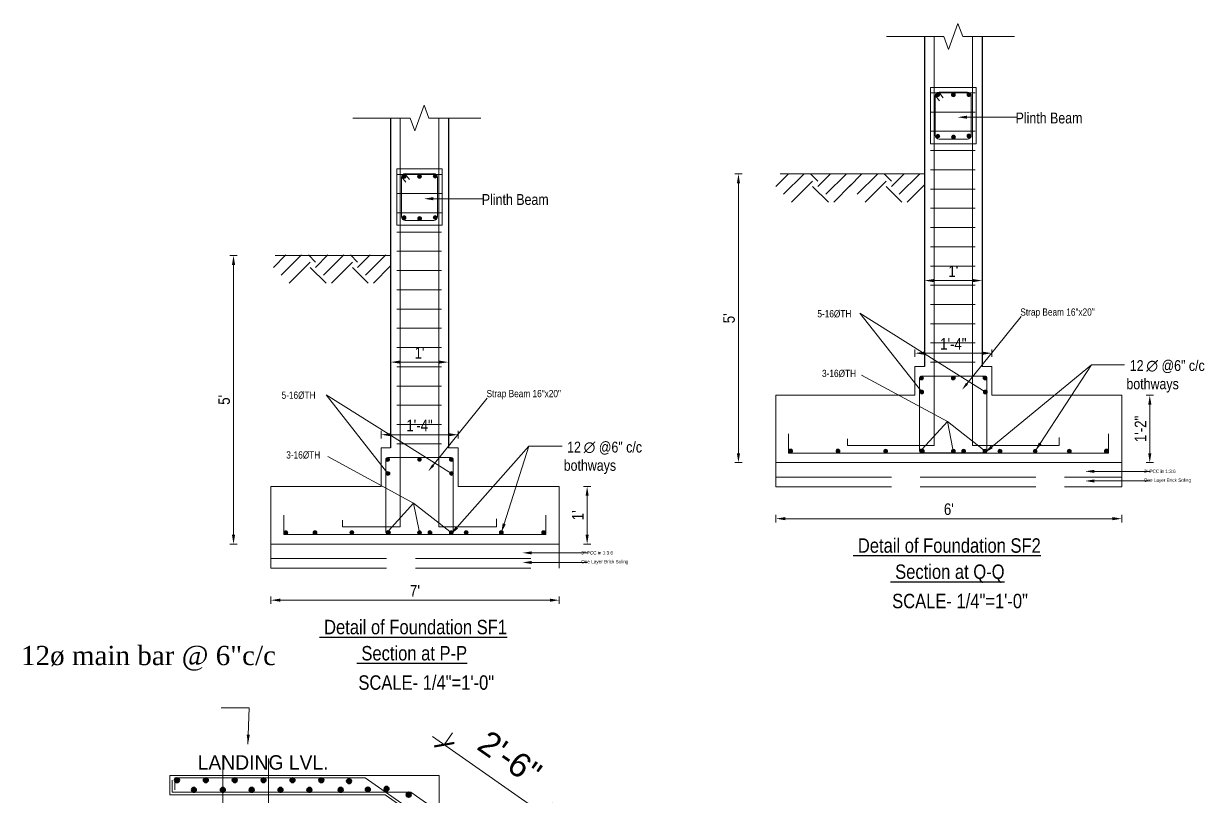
# Model space of a CAD drawing. Header units: inches. Extents: x -10117506 to -5032697, y -6529230 to -3254494.
# Drawn here: x -5040801.7 to -5040310.9, y -3261051.6 to -3260730.4 of the extents above; entities that cross this region are included whole.
import ezdxf
from ezdxf.enums import TextEntityAlignment as Align

# ---------------------------------------------------------------- set-up
doc = ezdxf.new("R2010")
doc.units = ezdxf.units.IN
doc.header["$LTSCALE"] = 2
doc.header["$MEASUREMENT"] = 0
doc.header["$PDMODE"] = 34
doc.linetypes.add('ACAD_ISO02W100', pattern=[15, 12, -3])
doc.layers.get('0').update_dxf_attribs({"linetype": 'CONTINUOUS'})
doc.layers.get('DEFPOINTS').update_dxf_attribs({"color": 141, "linetype": 'CONTINUOUS'})
for name, color, linetype, lineweight in [('BEAM LINE', 4, 'CONTINUOUS', 9), ('break line', 1, 'CONTINUOUS', 15), ('D-DIM', 5, 'CONTINUOUS', 18), ('dimension', 160, 'CONTINUOUS', 15), ('DIMSTR', 5, 'CONTINUOUS', 13), ('HATCH', 60, 'ACAD_ISO02W100', 13), ('MAINREINF', 1, 'CONTINUOUS', 18), ('RCC LINE', 200, 'CONTINUOUS', 18), ('rebAar', 3, 'CONTINUOUS', 20), ('rebar', 140, 'CONTINUOUS', 13), ('stair', 132, 'CONTINUOUS', 13), ('STIRRUPS', 14, 'CONTINUOUS', 18), ('TEX', 210, 'CONTINUOUS', 25), ('TEXT', 181, 'CONTINUOUS', 25), ('WALL SEC', 2, 'CONTINUOUS', 35)]:
    doc.layers.add(name, color=color, linetype=linetype, lineweight=lineweight)
doc.layers.add('column', color=4, linetype='CONTINUOUS')
doc.styles.add('bimal', font='arial.ttf')
doc.styles.add('Lettring Text', font='arial.ttf')
doc.styles.add('NIR', font='COPRGTL.TTF')
doc.styles.get("Standard").update_dxf_attribs({"font": 'ARIALN.TTF'})
doc.styles.add('TIMES', font='times.ttf')
doc.dimstyles.new('1_96', dxfattribs={"dimtxt": 5, "dimasz": 3, "dimexe": 3, "dimexo": 3, "dimgap": 3, "dimtad": 1, "dimdec": 0, "dimzin": 0, "dimdsep": 46, "dimlunit": 4, "dimtxsty": 'bimal', "dimblk": 'ARCHTICK', "dimcen": 2, "dimdle": 3, "dimclrd": 3, "dimclre": 1, "dimclrt": 4, "dimadec": 0, "dimazin": 0, "dimtfac": 1, "dimtdec": 0, "dimtix": 1, "dimtofl": 0, "dimtmove": 0, "dimatfit": 3, "dimldrblk": 'ARCHTICK', "dimfxl": 1, "dimtolj": 1, "dimtzin": 0, "dimlwd": 0, "dimlwe": 9, "dimarcsym": 0})
doc.dimstyles.new('Copy of Standard', dxfattribs={"dimtxt": 6, "dimasz": 2.875, "dimexe": 2, "dimexo": 4, "dimgap": 2, "dimtad": 1, "dimdec": 0, "dimrnd": 1, "dimzin": 0, "dimdsep": 46, "dimlunit": 4, "dimtxsty": 'Lettring Text', "dimcen": 0.1, "dimclrd": 7, "dimclre": 7, "dimclrt": 7, "dimazin": 0, "dimtfac": 0.645, "dimtdec": 0, "dimtmove": 1, "dimatfit": 0, "dimfxl": 3, "dimfxlon": 1, "dimtfillclr": 256, "dimtolj": 1, "dimtzin": 0, "dimlwd": -1, "dimlwe": -1, "dimarcsym": 2})

# ---------------------------------------------------------------- blocks, each defined once
blk = doc.blocks.new('_ArchTick')
at = {"color": 0, "linetype": 'ByBlock', "const_width": 0.15}
blk.add_lwpolyline([(-0.5, -0.5), (0.5, 0.5)], dxfattribs=at)
blk = doc.blocks.new('*D251')
at = {"layer": 'DEFPOINTS', "color": 0, "linetype": 'Continuous', "transparency": 16777216}
for p in [(121535.38, -24342.99), (121615.38, -24398.99), (121609.4, -24407.53)]:
    blk.add_point(p, dxfattribs=at)
at = {"layer": 'WALL SEC', "color": 3, "linetype": 'Continuous', "lineweight": 0, "transparency": 16777216}
blk.add_line((121526.94, -24349.81), (121611.85, -24409.25), dxfattribs=at)
at = {"layer": 'WALL SEC', "color": 1, "linetype": 'Continuous', "lineweight": 9, "transparency": 16777216}
for p, q in [((121529.4, -24351.53), (121527.68, -24353.99)), ((121609.4, -24407.53), (121607.68, -24409.99))]:
    blk.add_line(p, q, dxfattribs=at)
at = {"layer": 'WALL SEC', "color": 3, "linetype": 'Continuous', "lineweight": 0, "transparency": 16777216, "xscale": 3, "yscale": 3, "zscale": 3}
for p, rotation in [((121529.4, -24351.53), 145.0079798014371), ((121609.4, -24407.53), 325.0079798014372)]:
    blk.add_blockref('_ArchTick', p, dxfattribs=dict(at, rotation=rotation))
at = {"layer": 'WALL SEC', "color": 4, "linetype": 'Continuous', "lineweight": 25, "transparency": 16777216, "insert": (121582.85, -24382.18), "char_height": 5, "attachment_point": 5, "rotation": 325.008, "style": 'bimal'}
blk.add_mtext('\\A1;7\'-5"', dxfattribs=at)
blk = doc.blocks.new('*D255')
at = {"layer": 'DEFPOINTS', "color": 0, "linetype": 'Continuous', "transparency": 16777216}
for p in [(121547.67, -24332.6), (121540.75, -24342.49), (121561.59, -24357.08)]:
    blk.add_point(p, dxfattribs=at)
at = {"layer": 'WALL SEC', "color": 3, "linetype": 'Continuous', "lineweight": 0, "transparency": 16777216}
blk.add_line((121570.97, -24348.91), (121545.21, -24330.88), dxfattribs=at)
at = {"layer": 'WALL SEC', "color": 1, "linetype": 'Continuous', "lineweight": 9, "transparency": 16777216}
for p, q in [((121547.67, -24332.6), (121549.39, -24330.14)), ((121568.51, -24347.19), (121570.23, -24344.73))]:
    blk.add_line(p, q, dxfattribs=at)
at = {"layer": 'WALL SEC', "color": 3, "linetype": 'Continuous', "lineweight": 0, "transparency": 16777216, "xscale": 3, "yscale": 3, "zscale": 3}
for p, rotation in [((121547.67, -24332.6), 145.0079798016455), ((121568.51, -24347.19), 325.0079798016455)]:
    blk.add_blockref('_ArchTick', p, dxfattribs=dict(at, rotation=rotation))
at = {"layer": 'WALL SEC', "color": 4, "linetype": 'Continuous', "lineweight": 25, "transparency": 16777216, "insert": (121561.28, -24335.35), "char_height": 5, "attachment_point": 5, "rotation": 325.008, "style": 'bimal'}
blk.add_mtext('\\A1;2\'-6"', dxfattribs=at)
blk = doc.blocks.new('UIGI')
at = {"layer": 'MAINREINF'}
h = blk.add_hatch(color=256, dxfattribs=at)
h.dxf.hatch_style = 1
h.paths.add_polyline_path([(80460.13, -2664.63, 1), (80459.33, -2664.63, 1)])
h = blk.add_hatch(color=256, dxfattribs=at)
h.dxf.hatch_style = 1
h.paths.add_polyline_path([(80469.95, -2664.63, 1), (80469.15, -2664.63, 1)])
h = blk.add_hatch(color=256, dxfattribs=at)
h.dxf.hatch_style = 1
h.paths.add_polyline_path([(80479.87, -2664.65, 1), (80479.07, -2664.65, 1)])
h = blk.add_hatch(color=256, dxfattribs=at)
h.dxf.hatch_style = 1
h.paths.add_polyline_path([(80487.48, -2664.65, 1), (80486.68, -2664.65, 1)])
h = blk.add_hatch(color=256, dxfattribs=at)
h.dxf.hatch_style = 1
h.paths.add_polyline_path([(80496.09, -2664.65, 1), (80495.29, -2664.65, 1)])
h = blk.add_hatch(color=256, dxfattribs=at)
h.dxf.hatch_style = 1
h.paths.add_polyline_path([(80503.61, -2664.65, 1), (80502.81, -2664.65, 1)])
h = blk.add_hatch(color=256, dxfattribs=at)
h.dxf.hatch_style = 1
h.paths.add_polyline_path([(80510.93, -2664.65, 1), (80510.13, -2664.65, 1)])
h = blk.add_hatch(color=256, dxfattribs=at)
h.dxf.hatch_style = 1
h.paths.add_polyline_path([(80518.02, -2664.65, 1), (80517.22, -2664.65, 1)])
h = blk.add_hatch(color=256, dxfattribs=at)
h.dxf.hatch_style = 1
h.paths.add_polyline_path([(80525.74, -2664.63, 1), (80524.94, -2664.63, 1)])
at = {"layer": 'rebar'}
h = blk.add_hatch(color=256, dxfattribs=at)
edge = h.paths.add_edge_path()
edge.add_arc((80490.32, -2590.57), 0.394, 0, 360)
h = blk.add_hatch(color=256, dxfattribs=at)
edge = h.paths.add_edge_path()
edge.add_arc((80493.53, -2590.57), 0.394, 0, 360)
h = blk.add_hatch(color=256, dxfattribs=at)
edge = h.paths.add_edge_path()
edge.add_arc((80496.77, -2590.55), 0.394, 0, 360)
h = blk.add_hatch(color=256, dxfattribs=at)
edge = h.paths.add_edge_path()
edge.add_arc((80496.77, -2599.14), 0.394, 0, 360)
h = blk.add_hatch(color=256, dxfattribs=at)
edge = h.paths.add_edge_path()
edge.add_arc((80490.32, -2599.16), 0.394, 0, 360)
h = blk.add_hatch(color=256, dxfattribs=at)
edge = h.paths.add_edge_path()
edge.add_arc((80493.57, -2599.34), 0.394, 0, 360)
h = blk.add_hatch(color=256, dxfattribs=at)
edge = h.paths.add_edge_path()
edge.add_arc((80486.93, -2649.43), 0.394, 0, 360)
h = blk.add_hatch(color=256, dxfattribs=at)
edge = h.paths.add_edge_path()
edge.add_arc((80493.53, -2649.43), 0.394, 0, 360)
h = blk.add_hatch(color=256, dxfattribs=at)
edge = h.paths.add_edge_path()
edge.add_arc((80500.13, -2649.43), 0.394, 0, 360)
h = blk.add_hatch(color=256, dxfattribs=at)
edge = h.paths.add_edge_path()
edge.add_arc((80486.96, -2652.34), 0.394, 0, 360)
h = blk.add_hatch(color=256, dxfattribs=at)
edge = h.paths.add_edge_path()
edge.add_arc((80500.17, -2652.34), 0.394, 0, 360)
h = blk.add_hatch(color=256, dxfattribs=at)
edge = h.paths.add_edge_path()
edge.add_arc((80486.93, -2664.62), 0.394, 0, 360)
h = blk.add_hatch(color=256, dxfattribs=at)
edge = h.paths.add_edge_path()
edge.add_arc((80493.53, -2664.64), 0.394, 0, 360)
h = blk.add_hatch(color=256, dxfattribs=at)
edge = h.paths.add_edge_path()
edge.add_arc((80500.12, -2664.63), 0.394, 0, 360)
at = {"layer": 'BEAM LINE'}
for p, q in [((80488.8, -2589.03), (80488.8, -2600.75)), ((80488.8, -2589.03), (80498.25, -2589.03)), ((80498.25, -2589.03), (80498.25, -2600.75)), ((80488.8, -2600.75), (80498.25, -2600.75))]:
    blk.add_line(p, q, dxfattribs=at)
at = {"layer": 'break line', "ltscale": 0.25}
for p, q in [((80492.55, -2581.13), (80494.5, -2575.77)), ((80494.5, -2575.77), (80495.48, -2578.45)), ((80479.64, -2578.45), (80491.58, -2578.45)), ((80491.58, -2578.45), (80492.55, -2581.13)), ((80495.48, -2578.45), (80506.24, -2578.45))]:
    blk.add_line(p, q, dxfattribs=at)
at = {"layer": 'column'}
for p, q in [((80487.53, -2578.45), (80487.53, -2647.03)), ((80499.53, -2578.45), (80499.53, -2647.03))]:
    blk.add_line(p, q, dxfattribs=at)
at = {"layer": 'dimension', "transparency": 16777216}
for p, q in [((80449.66, -2607.03), (80448.09, -2607.03)), ((80448.88, -2665.09), (80448.88, -2608.97)), ((80449.66, -2667.03), (80448.09, -2667.03))]:
    blk.add_line(p, q, dxfattribs=at)
at = {"layer": 'dimension'}
for p, q in [((80456.63, -2609.61), (80459.19, -2607.04)), ((80457.53, -2607.03), (80487.53, -2607.03)), ((80458.27, -2611.25), (80462.48, -2607.04)), ((80459.91, -2612.89), (80464.29, -2608.51)), ((80465.38, -2608.51), (80463.91, -2607.04)), ((80465.38, -2609.61), (80467.95, -2607.04)), ((80467.03, -2611.25), (80471.23, -2607.04)), ((80471.92, -2609.61), (80474.48, -2607.04)), ((80473.56, -2611.25), (80477.77, -2607.04)), ((80475.2, -2612.89), (80479.58, -2608.51)), ((80480.67, -2608.51), (80479.2, -2607.04)), ((80480.67, -2609.61), (80483.24, -2607.04)), ((80482.31, -2611.25), (80486.52, -2607.04)), ((80467.57, -2612.89), (80464.29, -2609.61)), ((80468.67, -2612.89), (80472.24, -2609.32)), ((80482.86, -2612.89), (80479.58, -2609.61)), ((80483.96, -2612.89), (80487.53, -2609.32))]:
    blk.add_line(p, q, dxfattribs=at)
at = {"layer": 'dimension', "transparency": 16777216}
for points in [[(80448.55, -2608.97), (80449.2, -2608.97), (80448.88, -2607.03)], [(80448.55, -2665.09), (80449.2, -2665.09), (80448.88, -2667.03)]]:
    blk.add_solid(points, dxfattribs=at)
at = {"layer": 'DIMSTR', "transparency": 16777216}
for p, q in [((80487.53, -2628.4), (80487.53, -2629.98)), ((80489.47, -2629.19), (80497.59, -2629.19)), ((80499.53, -2628.4), (80499.53, -2629.98)), ((80485.53, -2645.07), (80485.53, -2643.49)), ((80487.47, -2644.28), (80499.59, -2644.28)), ((80501.53, -2645.07), (80501.53, -2643.49)), ((80533.58, -2653.03), (80535.15, -2653.03)), ((80534.36, -2665.09), (80534.36, -2654.97)), ((80533.58, -2667.03), (80535.15, -2667.03)), ((80456.66, -2677.89), (80456.66, -2679.47)), ((80458.6, -2678.68), (80526.61, -2678.68)), ((80528.55, -2677.89), (80528.55, -2679.47))]:
    blk.add_line(p, q, dxfattribs=at)
at = {"layer": 'DIMSTR'}
for p, q in [((80500.17, -2652.34), (80474.13, -2635.97)), ((80486.96, -2652.34), (80474.13, -2635.97)), ((80492.32, -2658.51), (80474.48, -2648.83)), ((80492.32, -2658.51), (80487.08, -2664.25)), ((80492.32, -2658.51), (80493.45, -2664.25)), ((80492.32, -2658.51), (80499.81, -2664.39))]:
    blk.add_line(p, q, dxfattribs=at)
for points in [[(80496.38, -2595.23), (80506.84, -2595.23)], [(80496.36, -2650.63), (80507.6, -2636.66)], [(80501.52, -2663.77), (80522.26, -2646.68), (80529.14, -2646.68)], [(80511.59, -2663.02), (80522.26, -2646.68)], [(80522.86, -2668.84), (80534.38, -2668.84)], [(80522.86, -2670.84), (80534.38, -2670.84)]]:
    blk.add_lwpolyline(points, dxfattribs=at)
for points in [[(80496.38, -2595.55), (80494.44, -2595.23), (80496.38, -2594.91)], [(80496.57, -2650.8), (80495.34, -2651.9), (80496.15, -2650.46)], [(80501.72, -2664.02), (80500.02, -2665.01), (80501.31, -2663.52)], [(80511.86, -2663.2), (80510.53, -2664.65), (80511.32, -2662.85)], [(80522.86, -2669.17), (80520.92, -2668.84), (80522.86, -2668.52)], [(80522.86, -2671.17), (80520.92, -2670.84), (80522.86, -2670.52)]]:
    blk.add_solid(points, dxfattribs=at)
at = {"layer": 'DIMSTR', "transparency": 16777216}
for points in [[(80489.47, -2628.87), (80489.47, -2629.51), (80487.53, -2629.19)], [(80497.59, -2628.87), (80497.59, -2629.51), (80499.53, -2629.19)], [(80487.47, -2643.96), (80487.47, -2644.6), (80485.53, -2644.28)], [(80499.59, -2643.96), (80499.59, -2644.6), (80501.53, -2644.28)], [(80534.04, -2654.97), (80534.69, -2654.97), (80534.36, -2653.03)], [(80534.04, -2665.09), (80534.69, -2665.09), (80534.36, -2667.03)], [(80458.6, -2678.35), (80458.6, -2679), (80456.66, -2678.68)], [(80526.61, -2678.35), (80526.61, -2679), (80528.55, -2678.68)]]:
    blk.add_solid(points, dxfattribs=at)
at = {"layer": 'HATCH'}
for p, q in [((80456.66, -2667.03), (80456.66, -2672.03)), ((80528.55, -2667.03), (80528.55, -2672.03)), ((80456.66, -2670.03), (80528.55, -2670.03)), ((80456.66, -2672.03), (80528.55, -2672.03))]:
    blk.add_line(p, q, dxfattribs=at)
at = {"layer": 'MAINREINF'}
for centre in [(80459.73, -2664.63), (80469.55, -2664.63), (80479.47, -2664.65), (80487.08, -2664.65), (80495.69, -2664.65), (80503.21, -2664.65), (80510.53, -2664.65), (80517.62, -2664.65), (80525.34, -2664.63)]:
    blk.add_circle(centre, 0.4, dxfattribs=at)
at = {"layer": 'RCC LINE'}
for p, q in [((80485.53, -2653.03), (80485.53, -2647.03)), ((80485.53, -2647.03), (80487.53, -2647.03)), ((80499.53, -2647.03), (80501.53, -2647.03)), ((80501.53, -2653.03), (80501.53, -2647.03)), ((80456.66, -2653.03), (80456.66, -2667.03)), ((80456.66, -2653.03), (80485.53, -2653.03)), ((80501.53, -2653.03), (80528.55, -2653.03)), ((80528.55, -2653.03), (80528.55, -2667.03)), ((80456.66, -2667.03), (80528.55, -2667.03))]:
    blk.add_line(p, q, dxfattribs=at)
at = {"layer": 'rebAar'}
for p, q in [((80489.53, -2578.45), (80489.53, -2663.45)), ((80497.53, -2578.45), (80497.53, -2663.45)), ((80471.53, -2663.45), (80471.53, -2662.05)), ((80515.53, -2663.45), (80515.53, -2661.8)), ((80471.53, -2663.45), (80489.53, -2663.45)), ((80497.53, -2663.45), (80515.53, -2663.45))]:
    blk.add_line(p, q, dxfattribs=at)
at = {"layer": 'rebAar', "ltscale": 0.25}
for p, q in [((80489.79, -2590.7), (80490.69, -2591.83)), ((80489.79, -2590.8), (80489.79, -2598.98)), ((80490.5, -2590.02), (80491.45, -2591.21)), ((80490.57, -2590.02), (80496.48, -2590.02)), ((80497.27, -2590.8), (80497.27, -2598.98)), ((80490.57, -2599.76), (80496.48, -2599.76)), ((80486.53, -2656.03), (80486.53, -2649.43)), ((80486.93, -2649.03), (80500.13, -2649.03)), ((80500.53, -2656.03), (80500.52, -2649.43)), ((80486.53, -2654.03), (80486.53, -2664.62)), ((80500.53, -2660.03), (80500.53, -2654.03)), ((80500.53, -2660.03), (80500.52, -2664.63)), ((80486.93, -2665.02), (80500.12, -2665.02))]:
    blk.add_line(p, q, dxfattribs=at)
for centre, start, end in [((80490.57, -2590.8), 90, 180), ((80496.48, -2590.8), 0, 90), ((80490.57, -2598.98), 180, 270), ((80496.48, -2598.98), 270, 0)]:
    blk.add_arc(centre, 0.787, start, end, dxfattribs=at)
at = {"layer": 'rebar'}
for p, q in [((80459.3, -2661.03), (80459.3, -2665.03)), ((80525.8, -2661.03), (80525.8, -2665.03)), ((80459.3, -2665.03), (80525.8, -2665.03))]:
    blk.add_line(p, q, dxfattribs=at)
for centre in [(80490.32, -2590.57), (80493.53, -2590.57), (80496.77, -2590.55), (80496.77, -2599.14), (80490.32, -2599.16), (80493.57, -2599.34), (80486.93, -2649.43), (80493.53, -2649.43), (80500.13, -2649.43), (80486.96, -2652.34), (80500.17, -2652.34), (80486.93, -2664.62), (80493.53, -2664.64), (80500.12, -2664.63)]:
    blk.add_circle(centre, 0.394, dxfattribs=at)
at = {"layer": 'STIRRUPS', "ltscale": 0.25}
for p, q in [((80488.8, -2590.16), (80498.1, -2590.16)), ((80488.8, -2594.16), (80498.1, -2594.16)), ((80488.8, -2598.16), (80498.1, -2598.16)), ((80488.8, -2602.16), (80498.1, -2602.16)), ((80488.8, -2606.16), (80498.1, -2606.16)), ((80488.8, -2610.16), (80498.1, -2610.16)), ((80488.8, -2614.16), (80498.1, -2614.16)), ((80488.8, -2618.16), (80498.1, -2618.16)), ((80488.8, -2622.16), (80498.1, -2622.16)), ((80488.8, -2626.16), (80498.1, -2626.16)), ((80488.8, -2630.16), (80498.1, -2630.16)), ((80488.8, -2634.16), (80498.1, -2634.16)), ((80488.8, -2638.16), (80498.1, -2638.16)), ((80488.8, -2642.16), (80498.1, -2642.16)), ((80488.8, -2646.16), (80498.1, -2646.16))]:
    blk.add_line(p, q, dxfattribs=at)
at = {"layer": 'dimension', "color": 1, "transparency": 16777216, "insert": (80446.92, -2637.03), "char_height": 2.4, "attachment_point": 5, "rotation": 90}
blk.add_mtext("\\A1;5'", dxfattribs=at)
at = {"layer": 'DIMSTR', "color": 1, "transparency": 16777216, "char_height": 2.4, "attachment_point": 5}
for s, insert in [("\\A1;1'", (80493.53, -2627.26)), ('\\A1;1\'-4"', (80493.53, -2642.35)), ("\\A1;6'", (80492.6, -2676.72))]:
    blk.add_mtext(s, dxfattribs=dict(at, insert=insert))
at = {"layer": 'DIMSTR', "color": 1, "transparency": 16777216, "insert": (80532.43, -2660.03), "char_height": 2.4, "attachment_point": 5, "rotation": 90}
blk.add_mtext('\\A1;1\'-2"', dxfattribs=at)
at = {"layer": 'TEX'}
for s, height, p in [('Plinth Beam', 2.25, (80513.42, -2595.35)), ('5-16ØTH', 1.5, (80468.81, -2636.07)), ('3-16ØTH', 1.5, (80469.78, -2648.48)), ('SCALE- 1/4"=1\'-0"', 3, (80494.93, -2695.74))]:
    blk.add_text(s, height=height, dxfattribs=at).set_placement(p, align=Align.MIDDLE)
for s, height, p in [('Strap Beam 16"x20"', 1.5, (80507.46, -2636.48)), (' 12', 2.25, (80529.49, -2647.98)), ('∅', 2.25, (80533.64, -2647.98)), (' @6" c/c', 2.25, (80536.09, -2647.98)), ('bothways', 2.25, (80529.5, -2651.78)), ('%%U Detail of Foundation SF2', 3, (80472.74, -2685.76)), ('%%U Section at Q-Q', 3, (80480.49, -2691.2))]:
    blk.add_text(s, height=height, dxfattribs=at).set_placement(p)
at = {"layer": 'TEX', "color": 7}
for s, p in [('3" PCC in 1:3:6', (80533.15, -2669.18)), ('One Layer Brick Soling', (80533.12, -2671.02))]:
    blk.add_text(s, height=0.7, dxfattribs=at).set_placement(p)
blk = doc.blocks.new('IFIY')
at = {"layer": 'MAINREINF'}
h = blk.add_hatch(color=256, dxfattribs=at)
h.dxf.hatch_style = 1
h.paths.add_polyline_path([(80352.45, -2657.53, 1), (80351.65, -2657.53, 1)])
h = blk.add_hatch(color=256, dxfattribs=at)
h.dxf.hatch_style = 1
h.paths.add_polyline_path([(80358.52, -2657.53, 1), (80357.72, -2657.53, 1)])
h = blk.add_hatch(color=256, dxfattribs=at)
h.dxf.hatch_style = 1
h.paths.add_polyline_path([(80366.19, -2657.55, 1), (80365.39, -2657.55, 1)])
h = blk.add_hatch(color=256, dxfattribs=at)
h.dxf.hatch_style = 1
h.paths.add_polyline_path([(80373.8, -2657.55, 1), (80373, -2657.55, 1)])
h = blk.add_hatch(color=256, dxfattribs=at)
h.dxf.hatch_style = 1
h.paths.add_polyline_path([(80382.41, -2657.55, 1), (80381.61, -2657.55, 1)])
h = blk.add_hatch(color=256, dxfattribs=at)
h.dxf.hatch_style = 1
h.paths.add_polyline_path([(80389.93, -2657.55, 1), (80389.13, -2657.55, 1)])
h = blk.add_hatch(color=256, dxfattribs=at)
h.dxf.hatch_style = 1
h.paths.add_polyline_path([(80397.25, -2657.55, 1), (80396.45, -2657.55, 1)])
h = blk.add_hatch(color=256, dxfattribs=at)
h.dxf.hatch_style = 1
h.paths.add_polyline_path([(80406.06, -2657.53, 1), (80405.26, -2657.53, 1)])
at = {"layer": 'rebar'}
h = blk.add_hatch(color=256, dxfattribs=at)
edge = h.paths.add_edge_path()
edge.add_arc((80376.64, -2583.46), 0.394, 0, 360)
h = blk.add_hatch(color=256, dxfattribs=at)
edge = h.paths.add_edge_path()
edge.add_arc((80379.85, -2583.46), 0.394, 0, 360)
h = blk.add_hatch(color=256, dxfattribs=at)
edge = h.paths.add_edge_path()
edge.add_arc((80383.09, -2583.45), 0.394, 0, 360)
h = blk.add_hatch(color=256, dxfattribs=at)
edge = h.paths.add_edge_path()
edge.add_arc((80376.64, -2592.06), 0.394, 0, 360)
h = blk.add_hatch(color=256, dxfattribs=at)
edge = h.paths.add_edge_path()
edge.add_arc((80379.88, -2592.24), 0.394, 0, 360)
h = blk.add_hatch(color=256, dxfattribs=at)
edge = h.paths.add_edge_path()
edge.add_arc((80383.09, -2592.04), 0.394, 0, 360)
h = blk.add_hatch(color=256, dxfattribs=at)
edge = h.paths.add_edge_path()
edge.add_arc((80373.24, -2642.33), 0.394, 0, 360)
h = blk.add_hatch(color=256, dxfattribs=at)
edge = h.paths.add_edge_path()
edge.add_arc((80379.85, -2642.32), 0.394, 0, 360)
h = blk.add_hatch(color=256, dxfattribs=at)
edge = h.paths.add_edge_path()
edge.add_arc((80386.45, -2642.33), 0.394, 0, 360)
h = blk.add_hatch(color=256, dxfattribs=at)
edge = h.paths.add_edge_path()
edge.add_arc((80373.28, -2645.24), 0.394, 0, 360)
h = blk.add_hatch(color=256, dxfattribs=at)
edge = h.paths.add_edge_path()
edge.add_arc((80386.49, -2645.24), 0.394, 0, 360)
h = blk.add_hatch(color=256, dxfattribs=at)
edge = h.paths.add_edge_path()
edge.add_arc((80373.25, -2657.52), 0.394, 0, 360)
h = blk.add_hatch(color=256, dxfattribs=at)
edge = h.paths.add_edge_path()
edge.add_arc((80379.85, -2657.54), 0.394, 0, 360)
h = blk.add_hatch(color=256, dxfattribs=at)
edge = h.paths.add_edge_path()
edge.add_arc((80386.44, -2657.53), 0.394, 0, 360)
at = {"layer": 'BEAM LINE'}
for p, q in [((80375.12, -2581.93), (80375.12, -2593.65)), ((80375.12, -2581.93), (80384.57, -2581.93)), ((80384.57, -2581.93), (80384.57, -2593.65)), ((80375.12, -2593.65), (80384.57, -2593.65))]:
    blk.add_line(p, q, dxfattribs=at)
at = {"layer": 'break line', "ltscale": 0.25}
for p, q in [((80378.87, -2574.03), (80380.82, -2568.67)), ((80380.82, -2568.67), (80381.8, -2571.35)), ((80365.96, -2571.35), (80377.9, -2571.35)), ((80377.9, -2571.35), (80378.87, -2574.03)), ((80381.8, -2571.35), (80392.56, -2571.35))]:
    blk.add_line(p, q, dxfattribs=at)
at = {"layer": 'column'}
for p, q in [((80373.85, -2571.35), (80373.85, -2639.93)), ((80385.85, -2571.35), (80385.85, -2639.93))]:
    blk.add_line(p, q, dxfattribs=at)
at = {"layer": 'dimension', "transparency": 16777216}
for p, q in [((80341.98, -2599.93), (80340.41, -2599.93)), ((80341.19, -2657.99), (80341.19, -2601.87)), ((80341.98, -2659.93), (80340.41, -2659.93))]:
    blk.add_line(p, q, dxfattribs=at)
at = {"layer": 'dimension'}
for p, q in [((80349.48, -2602.39), (80352.05, -2599.82)), ((80349.85, -2599.93), (80373.85, -2599.93)), ((80351.12, -2604.03), (80355.33, -2599.82)), ((80358.24, -2601.3), (80356.76, -2599.82)), ((80358.24, -2602.39), (80360.8, -2599.82)), ((80359.88, -2604.03), (80364.09, -2599.82)), ((80366.99, -2601.3), (80365.52, -2599.82)), ((80366.99, -2602.39), (80369.56, -2599.82)), ((80368.63, -2604.03), (80372.84, -2599.82)), ((80352.76, -2605.67), (80357.14, -2601.3)), ((80360.43, -2605.67), (80357.14, -2602.39)), ((80361.52, -2605.67), (80365.9, -2601.3)), ((80369.18, -2605.67), (80365.9, -2602.39)), ((80370.28, -2605.67), (80373.85, -2602.1))]:
    blk.add_line(p, q, dxfattribs=at)
at = {"layer": 'dimension', "transparency": 16777216}
for points in [[(80340.87, -2601.87), (80341.52, -2601.87), (80341.19, -2599.93)], [(80340.87, -2657.99), (80341.52, -2657.99), (80341.19, -2659.93)]]:
    blk.add_solid(points, dxfattribs=at)
at = {"layer": 'DIMSTR', "transparency": 16777216}
for p, q in [((80373.85, -2621.3), (80373.85, -2622.88)), ((80375.79, -2622.09), (80383.91, -2622.09)), ((80385.85, -2621.3), (80385.85, -2622.88)), ((80371.85, -2637.97), (80371.85, -2636.39)), ((80373.79, -2637.18), (80385.91, -2637.18)), ((80387.85, -2637.97), (80387.85, -2636.39)), ((80413.9, -2647.93), (80415.47, -2647.93)), ((80414.68, -2657.99), (80414.68, -2649.87)), ((80413.9, -2659.93), (80415.47, -2659.93)), ((80348.98, -2670.79), (80348.98, -2672.36)), ((80350.92, -2671.58), (80406.93, -2671.58)), ((80408.87, -2670.79), (80408.87, -2672.36))]:
    blk.add_line(p, q, dxfattribs=at)
at = {"layer": 'DIMSTR'}
for p, q in [((80386.49, -2645.24), (80360.45, -2628.87)), ((80373.28, -2645.24), (80360.45, -2628.87)), ((80378.63, -2651.41), (80360.8, -2641.73)), ((80378.63, -2651.41), (80373.4, -2657.15)), ((80378.63, -2651.41), (80379.77, -2657.15)), ((80378.63, -2651.41), (80386.13, -2657.29))]:
    blk.add_line(p, q, dxfattribs=at)
for points in [[(80382.7, -2588.13), (80393.16, -2588.13)], [(80382.68, -2643.53), (80393.92, -2629.56)], [(80387.63, -2656.45), (80402.58, -2639.58), (80409.46, -2639.58)], [(80397.44, -2655.7), (80402.58, -2639.58)], [(80403.18, -2661.74), (80414.7, -2661.74)], [(80403.18, -2663.74), (80414.7, -2663.74)]]:
    blk.add_lwpolyline(points, dxfattribs=at)
for points in [[(80382.7, -2588.45), (80380.76, -2588.13), (80382.7, -2587.8)], [(80382.89, -2643.7), (80381.66, -2644.8), (80382.47, -2643.36)], [(80387.87, -2656.67), (80386.34, -2657.9), (80387.38, -2656.24)], [(80397.75, -2655.8), (80396.85, -2657.55), (80397.13, -2655.6)], [(80403.18, -2662.06), (80401.24, -2661.74), (80403.18, -2661.42)], [(80403.18, -2664.06), (80401.24, -2663.74), (80403.18, -2663.42)]]:
    blk.add_solid(points, dxfattribs=at)
at = {"layer": 'DIMSTR', "transparency": 16777216}
for points in [[(80375.79, -2621.77), (80375.79, -2622.41), (80373.85, -2622.09)], [(80383.91, -2621.77), (80383.91, -2622.41), (80385.85, -2622.09)], [(80373.79, -2636.86), (80373.79, -2637.5), (80371.85, -2637.18)], [(80385.91, -2636.86), (80385.91, -2637.5), (80387.85, -2637.18)], [(80414.36, -2649.87), (80415.01, -2649.87), (80414.68, -2647.93)], [(80414.36, -2657.99), (80415.01, -2657.99), (80414.68, -2659.93)], [(80350.92, -2671.25), (80350.92, -2671.9), (80348.98, -2671.58)], [(80406.93, -2671.25), (80406.93, -2671.9), (80408.87, -2671.58)]]:
    blk.add_solid(points, dxfattribs=at)
at = {"layer": 'HATCH'}
for p, q in [((80348.98, -2659.93), (80348.98, -2664.93)), ((80408.87, -2659.93), (80408.87, -2664.93)), ((80348.98, -2662.93), (80408.87, -2662.93)), ((80348.98, -2664.93), (80408.87, -2664.93))]:
    blk.add_line(p, q, dxfattribs=at)
at = {"layer": 'MAINREINF'}
for centre in [(80352.05, -2657.53), (80358.12, -2657.53), (80365.79, -2657.55), (80373.4, -2657.55), (80382.01, -2657.55), (80389.53, -2657.55), (80396.85, -2657.55), (80405.66, -2657.53)]:
    blk.add_circle(centre, 0.4, dxfattribs=at)
at = {"layer": 'RCC LINE'}
for p, q in [((80371.85, -2647.93), (80371.85, -2639.93)), ((80371.85, -2639.93), (80373.85, -2639.93)), ((80385.85, -2639.93), (80387.85, -2639.93)), ((80387.85, -2647.93), (80387.85, -2639.93)), ((80348.98, -2647.93), (80348.98, -2659.93)), ((80348.98, -2647.93), (80371.85, -2647.93)), ((80387.85, -2647.93), (80408.87, -2647.93)), ((80408.87, -2647.93), (80408.87, -2659.93)), ((80348.98, -2659.93), (80408.87, -2659.93))]:
    blk.add_line(p, q, dxfattribs=at)
at = {"layer": 'rebAar'}
for p, q in [((80375.85, -2571.35), (80375.85, -2656.35)), ((80383.85, -2571.35), (80383.85, -2656.35)), ((80363.85, -2656.35), (80363.85, -2654.94)), ((80395.85, -2656.35), (80395.85, -2654.7)), ((80363.85, -2656.35), (80375.85, -2656.35)), ((80383.85, -2656.35), (80395.85, -2656.35))]:
    blk.add_line(p, q, dxfattribs=at)
at = {"layer": 'rebAar', "ltscale": 0.25}
for p, q in [((80376.1, -2583.7), (80376.1, -2591.88)), ((80376.11, -2583.6), (80377.01, -2584.72)), ((80376.82, -2582.92), (80377.77, -2584.11)), ((80376.89, -2582.92), (80382.8, -2582.92)), ((80383.59, -2583.7), (80383.59, -2591.88)), ((80376.89, -2592.66), (80382.8, -2592.66)), ((80372.85, -2648.93), (80372.85, -2642.33)), ((80373.24, -2641.93), (80386.45, -2641.93)), ((80386.85, -2648.93), (80386.84, -2642.33)), ((80372.85, -2646.93), (80372.85, -2657.52)), ((80386.85, -2652.93), (80386.85, -2646.93)), ((80386.85, -2652.93), (80386.84, -2657.53)), ((80373.25, -2657.92), (80386.44, -2657.92))]:
    blk.add_line(p, q, dxfattribs=at)
for centre, start, end in [((80376.89, -2583.7), 90, 180), ((80382.8, -2583.7), 0, 90), ((80376.89, -2591.88), 180, 270), ((80382.8, -2591.88), 270, 0)]:
    blk.add_arc(centre, 0.787, start, end, dxfattribs=at)
at = {"layer": 'rebar'}
for p, q in [((80351.62, -2653.93), (80351.62, -2657.93)), ((80406.12, -2653.93), (80406.12, -2657.93)), ((80351.62, -2657.93), (80406.12, -2657.93))]:
    blk.add_line(p, q, dxfattribs=at)
for centre in [(80376.64, -2583.46), (80379.85, -2583.46), (80383.09, -2583.45), (80376.64, -2592.06), (80379.88, -2592.24), (80383.09, -2592.04), (80373.24, -2642.33), (80379.85, -2642.32), (80386.45, -2642.33), (80373.28, -2645.24), (80386.49, -2645.24), (80373.25, -2657.52), (80379.85, -2657.54), (80386.44, -2657.53)]:
    blk.add_circle(centre, 0.394, dxfattribs=at)
at = {"layer": 'STIRRUPS', "ltscale": 0.25}
for p, q in [((80375.12, -2583.06), (80384.42, -2583.06)), ((80375.12, -2587.06), (80384.42, -2587.06)), ((80375.12, -2591.06), (80384.42, -2591.06)), ((80375.12, -2595.06), (80384.42, -2595.06)), ((80375.12, -2599.06), (80384.42, -2599.06)), ((80375.12, -2603.06), (80384.42, -2603.06)), ((80375.12, -2607.06), (80384.42, -2607.06)), ((80375.12, -2611.06), (80384.42, -2611.06)), ((80375.12, -2615.06), (80384.42, -2615.06)), ((80375.12, -2619.06), (80384.42, -2619.06)), ((80375.12, -2623.06), (80384.42, -2623.06)), ((80375.12, -2627.06), (80384.42, -2627.06)), ((80375.12, -2631.06), (80384.42, -2631.06)), ((80375.12, -2635.06), (80384.42, -2635.06)), ((80375.12, -2639.06), (80384.42, -2639.06))]:
    blk.add_line(p, q, dxfattribs=at)
at = {"layer": 'dimension', "color": 1, "transparency": 16777216, "insert": (80339.24, -2629.93), "char_height": 2.4, "attachment_point": 5, "rotation": 90}
blk.add_mtext("\\A1;5'", dxfattribs=at)
at = {"layer": 'DIMSTR', "color": 1, "transparency": 16777216, "char_height": 2.4, "attachment_point": 5}
for s, insert in [("\\A1;1'", (80379.85, -2620.16)), ('\\A1;1\'-4"', (80379.85, -2635.25)), ("\\A1;7{\\fArial TUR|b0|i0|c162|p34;'}", (80378.92, -2669.62))]:
    blk.add_mtext(s, dxfattribs=dict(at, insert=insert))
at = {"layer": 'DIMSTR', "color": 1, "transparency": 16777216, "insert": (80412.75, -2653.93), "char_height": 2.4, "attachment_point": 5, "rotation": 90}
blk.add_mtext("\\A1;1'", dxfattribs=at)
at = {"layer": 'TEX'}
for s, height, p in [('Plinth Beam', 2.25, (80399.74, -2588.25)), ('5-16ØTH', 1.5, (80354.71, -2628.96)), ('3-16ØTH', 1.5, (80355.68, -2641.38)), ('SCALE- 1/4"=1\'-0"', 3, (80381.25, -2688.64))]:
    blk.add_text(s, height=height, dxfattribs=at).set_placement(p, align=Align.MIDDLE)
for s, height, p in [('Strap Beam 16"x20"', 1.5, (80393.78, -2629.38)), (' 12', 2.25, (80409.81, -2640.88)), ('∅', 2.25, (80413.96, -2640.88)), (' @6" c/c', 2.25, (80416.4, -2640.88)), ('bothways', 2.25, (80409.81, -2644.68)), ('%%U Detail of Foundation SF1', 3, (80359.06, -2678.66)), ('%%U Section at P-P', 3, (80366.81, -2684.1))]:
    blk.add_text(s, height=height, dxfattribs=at).set_placement(p)
at = {"layer": 'TEX', "color": 7}
for s, p in [('3" PCC in 1:3:6', (80413.47, -2662.08)), ('One Layer Brick Soling', (80413.44, -2663.92))]:
    blk.add_text(s, height=0.7, dxfattribs=at).set_placement(p)
blk = doc.blocks.new('YYG')
at = {"layer": 'WALL SEC'}
for points in [[(121492.62, -24339.99, -0.407959), (121492.13, -24340.49), (121492.11, -24340.49, -0.407959), (121491.62, -24339.99, -1)], [(121498.62, -24339.99, -0.407959), (121498.13, -24340.49), (121498.11, -24340.49, -0.407959), (121497.62, -24339.99, -1)], [(121504.62, -24339.99, -0.407959), (121504.13, -24340.49), (121504.11, -24340.49, -0.407959), (121503.62, -24339.99, -1)], [(121510.62, -24339.99, -0.407959), (121510.13, -24340.49), (121510.11, -24340.49, -0.407959), (121509.62, -24339.99, -1)], [(121516.62, -24339.99, -0.407959), (121516.13, -24340.49), (121516.11, -24340.49, -0.407959), (121515.62, -24339.99, -1)], [(121522.62, -24339.99, -0.407959), (121522.13, -24340.49), (121522.11, -24340.49, -0.407959), (121521.62, -24339.99, -1)], [(121528.38, -24340.2, -0.407959), (121527.89, -24340.7), (121527.87, -24340.7, -0.407959), (121527.38, -24340.2, -1)], [(121496.14, -24341.99, -0.407959), (121495.65, -24342.49), (121495.63, -24342.49, -0.407959), (121495.14, -24341.99, -1)], [(121502.14, -24341.99, -0.407959), (121501.65, -24342.49), (121501.63, -24342.49, -0.407959), (121501.14, -24341.99, -1)], [(121508.14, -24341.99, -0.407959), (121507.65, -24342.49), (121507.63, -24342.49, -0.407959), (121507.14, -24341.99, -1)], [(121514.14, -24341.99, -0.407959), (121513.65, -24342.49), (121513.63, -24342.49, -0.407959), (121513.14, -24341.99, -1)], [(121520.14, -24341.99, -0.407959), (121519.65, -24342.49), (121519.63, -24342.49, -0.407959), (121519.14, -24341.99, -1)], [(121526.64, -24341.99, -0.407959), (121526.15, -24342.49), (121526.13, -24342.49, -0.407959), (121525.64, -24341.99, -1)], [(121532.28, -24341.93, -0.407959), (121531.79, -24342.43), (121531.77, -24342.43, -0.407959), (121531.28, -24341.93, -1)], [(121536.18, -24341.78, -0.407959), (121535.69, -24342.28), (121535.67, -24342.28, -0.407959), (121535.18, -24341.78, -1)], [(121540.77, -24342.99, -0.407959), (121540.28, -24343.49), (121540.26, -24343.49, -0.407959), (121539.77, -24342.99, -1)]]:
    blk.add_hatch(color=256, dxfattribs=at).paths.add_polyline_path(points)
at = {"layer": 'HATCH'}
blk.add_line((121511.12, -24335.49), (121511.12, -24358.27), dxfattribs=at)
blk.add_lwpolyline([(121501.62, -24334.8), (121501.62, -24352.95), (121484.35, -24352.95)], dxfattribs=at)
at = {"layer": 'stair'}
for p, q in [((121536.64, -24338.99), (121490.64, -24338.99)), ((121490.64, -24338.99), (121490.64, -24342.99)), ((121491.14, -24342.49), (121491.14, -24339.99)), ((121531.25, -24339.49), (121491.64, -24339.49)), ((121491.64, -24339.49), (121491.64, -24341.99)), ((121531.25, -24339.49), (121576.64, -24371.26)), ((121535.38, -24342.99), (121490.64, -24342.99)), ((121540.75, -24342.49), (121491.14, -24342.49)), ((121535.38, -24342.99), (121576.64, -24371.87)), ((121540.75, -24342.49), (121561.59, -24357.08))]:
    blk.add_line(p, q, dxfattribs=at)
blk.add_lwpolyline([(121546.64, -24345.99), (121546.64, -24338.99), (121536.64, -24338.99)], dxfattribs=at)
at = {"layer": 'WALL SEC'}
for centre in [(121492.12, -24339.99), (121498.12, -24339.99), (121504.12, -24339.99), (121510.12, -24339.99), (121516.12, -24339.99), (121522.12, -24339.99), (121527.88, -24340.2), (121495.64, -24341.99), (121501.64, -24341.99), (121507.64, -24341.99), (121513.64, -24341.99), (121519.64, -24341.99), (121526.14, -24341.99), (121531.78, -24341.93), (121535.68, -24341.78), (121540.27, -24342.99)]:
    blk.add_circle(centre, 0.5, dxfattribs=at)
at = {"insert": (121523.62, -24334.79), "char_height": 3, "width": 76.1011, "attachment_point": 3, "style": 'NIR'}
blk.add_mtext('LANDING LVL.', dxfattribs=at)
at = {"layer": 'TEXT', "insert": (121459.71, -24317.22), "char_height": 4, "attachment_point": 7, "style": 'TIMES'}
blk.add_mtext('12ø main bar @ 6"c/c', dxfattribs=at)
at = {"layer": 'WALL SEC', "linetype": 'Continuous', "lineweight": 25}
dim = blk.add_linear_dim(base=(121547.67, -24332.6), p1=(121561.59, -24357.08), p2=(121540.75, -24342.49), angle=325.008, text='2\'-6"', dimstyle='1_96', override={"dimfxl": 0, "dimfxlon": 1, "dimarcsym": 1}, dxfattribs=at)
dim.commit()
dim.dimension.update_dxf_attribs({"geometry": '*D255', "text_midpoint": (121561.28, -24335.35)})
dim = blk.add_linear_dim(base=(121609.4, -24407.53), p1=(121535.38, -24342.99), p2=(121615.38, -24398.99), angle=325.008, text='7\'-5"', dimstyle='1_96', override={"dimfxl": 0, "dimfxlon": 1, "dimarcsym": 1}, dxfattribs=at)
dim.commit()
dim.dimension.update_dxf_attribs({"geometry": '*D251', "text_midpoint": (121579.67, -24386.72), "dimtype": 129})
at = {"layer": 'HATCH'}
blk.add_leader([(121506.88, -24332.5), (121507.09, -24324.94), (121501.28, -24324.95)], dimstyle='Copy of Standard', override={"dimasz": 2, "dimtad": 0}, dxfattribs=at)

msp = doc.modelspace()

# ---------------------------------------------------------------- block references
at = {"layer": 'D-DIM', "xscale": 2, "yscale": 2, "zscale": 2}
for name, p in [('UIGI', (-5201402.28, -3255578.83)), ('IFIY', (-5201396.79, -3255626.92))]:
    msp.add_blockref(name, p, dxfattribs=at)
at = {"layer": 'WALL SEC', "xscale": 2, "yscale": 2, "zscale": 2}
msp.add_blockref('YYG', (-5283722.15, -3212364.95), dxfattribs=at)

doc.saveas('drawing.dxf')
